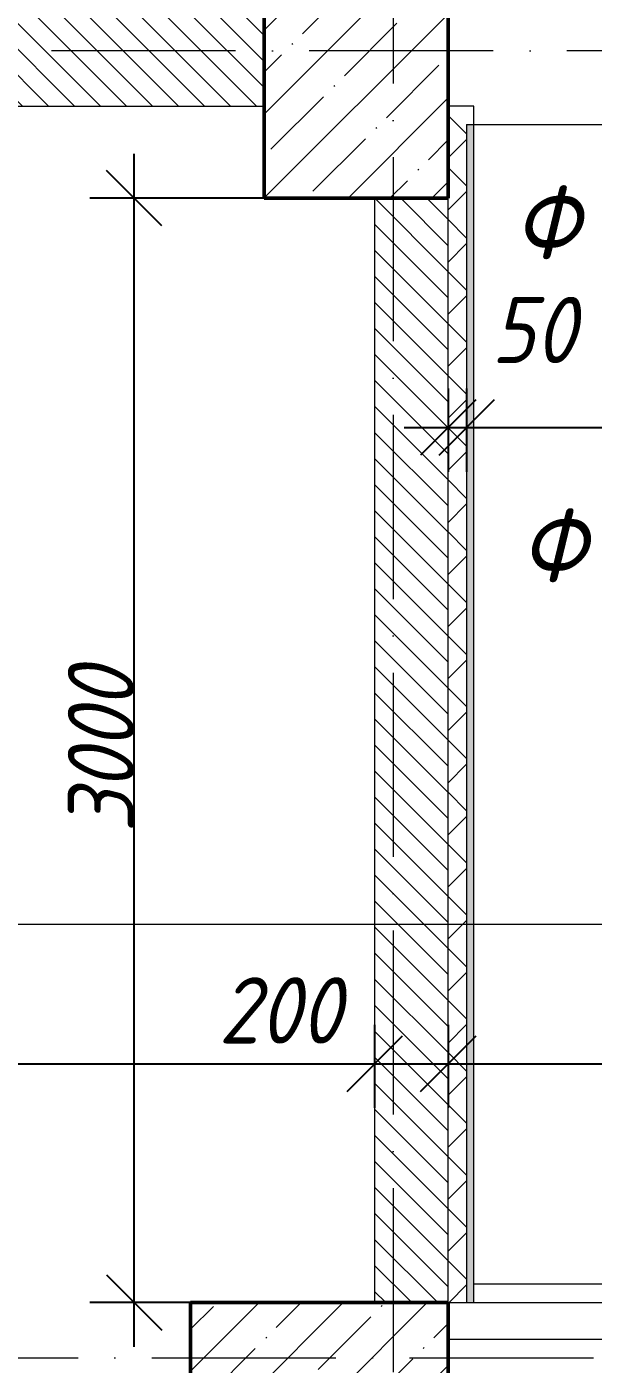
# Model space of a CAD drawing. Header units: millimetres. Extents: x -401725 to 250493, y 305116 to 802890.
# Drawn here: x -86896 to -85357, y 626730 to 630363 of the extents above; entities that cross this region are included whole.
import ezdxf

# ---------------------------------------------------------------- set-up
doc = ezdxf.new("R2010")
doc.units = ezdxf.units.MM
doc.linetypes.add('50_200_ШТРИХ_1Т_ш5_п1_п1_', pattern=[700, 500, -100, 0, -100])
for name, color, linetype, lineweight in [('A-____-____-DIMS', 7, 'Continuous', 9), ('A-FLOR-____-OTLN', 7, 'Continuous', 9), ('A-GENM-____-IDEN', 7, 'Continuous', 9), ('A-WALL-____-MCUT', 7, 'Continuous', 13), ('A-WALL-____-MCUT-1', 7, 'Continuous', 9), ('A-WALL-____-PATT-1', 7, 'Continuous', 9), ('S-COLS-____-MCUT', 7, 'Continuous', 50), ('S-COLS-____-OTLN', 7, 'Continuous', 9), ('S-GRID-____-OTLN-1', 7, '50_200_ШТРИХ_1Т_ш5_п1_п1_', 9)]:
    doc.layers.add(name, color=color, linetype=linetype, lineweight=lineweight)
for name, color, linetype, lineweight, true_color in [('A-WALL-____-MCUT-4', 7, 'Continuous', 13, 0x000000), ('A-WALL-____-PATT-2', 7, 'Continuous', 9, 0x787878), ('A-WALL-____-PATT-3', 9, 'Continuous', 9, 0x808080), ('A-WALL-____-PATT-7', 7, 'Continuous', 9, 0x000000), ('A-WALL-FNSH-MCUT-3', 7, 'Continuous', 9, 0x000000), ('G-____-____-SYMB-2', 7, 'Continuous', 9, 0x000000), ('I-WALL-____-OTLN-2', 7, 'Continuous', 9, 0x000000)]:
    doc.layers.add(name, color=color, linetype=linetype, lineweight=lineweight, true_color=true_color)
doc.styles.add('ISOCPEUR_I_10', font='isocpeui.ttf', dxfattribs={"width": 0.9, "height": 180})
doc.styles.add('ISOCPEUR_I_14', font='isocpeui.ttf', dxfattribs={"width": 0.9, "height": 180})
doc.styles.add('ISOCPEUR_I_2', font='isocpeui.ttf', dxfattribs={"width": 0.85, "height": 2.3})
doc.dimstyles.new('ISO-1_8_0_9К_СРЕДНИЙ_Кладочные_5', dxfattribs={"dimscale": 304.8, "dimtxt": 179.276612, "dimasz": 0.492126, "dimexe": 0.393701, "dimexo": 0, "dimgap": 0, "dimtad": 1, "dimdec": 3, "dimrnd": 0.001, "dimdsep": 46, "dimtxsty": 'ISOCPEUR_I_10', "dimblk1": 'OBLIQUE', "dimblk2": 'OBLIQUE', "dimsah": 1, "dimcen": 0.09, "dimdle": 0.393701, "dimazin": 0, "dimtfac": 1, "dimtdec": 4, "dimtix": 1, "dimtmove": 2, "dimatfit": 3, "dimfxl": 1, "dimtvp": 1, "dimtolj": 1, "dimtzin": 0, "dimarcsym": 2})
doc.dimstyles.new('ISO-1_8_0_9К_СРЕДНИЙ_Кладочные_6', dxfattribs={"dimscale": 304.8, "dimtxt": 179.276612, "dimasz": 0.492126, "dimexe": 0.393701, "dimexo": 0, "dimgap": 0, "dimtad": 1, "dimdec": 3, "dimrnd": 0.001, "dimdsep": 46, "dimtxsty": 'ISOCPEUR_I_14', "dimblk1": 'OBLIQUE', "dimblk2": 'OBLIQUE', "dimsah": 1, "dimcen": 0.09, "dimdle": 0.393701, "dimazin": 0, "dimtfac": 1, "dimtdec": 4, "dimtix": 1, "dimtmove": 0, "dimatfit": 3, "dimfxl": 1, "dimtvp": 1, "dimtolj": 1, "dimtzin": 0, "dimarcsym": 2})
doc.dimstyles.new('ISO-1_8_0_9К_СРЕДНИЙ_Кладочные_8', dxfattribs={"dimscale": 304.8, "dimtxt": 179.276612, "dimasz": 0.492126, "dimexe": 0.393701, "dimexo": 0, "dimgap": 0, "dimtad": 1, "dimdec": 3, "dimrnd": 0.001, "dimdsep": 46, "dimtxsty": 'ISOCPEUR_I_14', "dimblk1": 'OBLIQUE', "dimblk2": 'OBLIQUE', "dimsah": 1, "dimcen": 0.09, "dimdle": 0.393701, "dimazin": 0, "dimtfac": 1, "dimtdec": 4, "dimtix": 1, "dimtmove": 0, "dimatfit": 3, "dimfxl": 1, "dimtvp": 1, "dimtolj": 1, "dimtzin": 0, "dimarcsym": 2})
doc.dimstyles.new('ISO-1_8_0_9К_СРЕДНИЙ_Кладочные_9', dxfattribs={"dimscale": 304.8, "dimtxt": 179.276612, "dimasz": 0.492126, "dimexe": 0.393701, "dimexo": 0, "dimgap": 0, "dimtad": 1, "dimdec": 3, "dimrnd": 0.001, "dimdsep": 46, "dimtxsty": 'ISOCPEUR_I_14', "dimblk1": 'OBLIQUE', "dimblk2": 'OBLIQUE', "dimsah": 1, "dimcen": 0.09, "dimdle": 0.393701, "dimazin": 0, "dimtfac": 1, "dimtdec": 4, "dimtix": 1, "dimtmove": 1, "dimatfit": 3, "dimfxl": 1, "dimtvp": 1, "dimtolj": 1, "dimtzin": 0, "dimarcsym": 2})
pattern_1 = [(135, (-175000.736, 544716.51), (-35.35534, -35.35534), [])]
pattern_2 = [(45, (-175000.74, 544716.51), (-70.71068, 70.71068), []), (135, (-175000.74, 544716.51), (-70.71068, -70.71068), [])]

# ---------------------------------------------------------------- blocks, each defined once
blk = doc.blocks.new('BSC_Колонна _Прямоугольная - 500х500-V53-АР1_Кладочный план 1 этажа в осях 1-64_Ю-ЯЯ')
at = {"layer": 'S-COLS-____-OTLN'}
h = blk.add_hatch(dxfattribs=at)
h.set_pattern_fill('FP_53', color=256, style=0, pattern_type=2)
h.set_pattern_definition([(45, (-89000, -85431.04), (-114.04925, 114.04925), []), (45, (-88885.95, -85431.04), (-114.04925, 114.04925), [201.613, -40.323, 3.353, -36.97])])
h.paths.add_polyline_path([(-250, -250), (250, -250), (250, 250), (-250, 250)], flags=0)
at = {"layer": 'S-COLS-____-MCUT'}
for p, q in [((250, 250), (-250, 250)), ((-250, 250), (-250, -250)), ((250, -250), (250, 250)), ((-250, -250), (250, -250))]:
    blk.add_line(p, q, dxfattribs=at)
blk = doc.blocks.new('BSC_Колонна _Прямоугольная - 500х700-V174-АР1_Кладочный план 1 этажа в осях 1-64_Ю-ЯЯ')
at = {"layer": 'S-COLS-____-OTLN'}
h = blk.add_hatch(dxfattribs=at)
h.set_pattern_fill('FP_179', color=256, style=0, pattern_type=2)
h.set_pattern_definition([(315, (-81931.04, 88900), (114.04925, 114.04925), []), (315, (-81931.04, 88785.95), (114.04925, 114.04925), [201.613, -40.323, 3.353, -36.97])])
h.paths.add_polyline_path([(-250, -350), (250, -350), (250, 350), (-250, 350)], flags=0)
at = {"layer": 'S-COLS-____-MCUT'}
for p, q in [((250, 350), (-250, 350)), ((-250, 350), (-250, -350)), ((250, -350), (250, 350)), ((-250, -350), (250, -350))]:
    blk.add_line(p, q, dxfattribs=at)
blk = doc.blocks.new('_Oblique')
at = {"color": 0, "linetype": 'ByBlock', "lineweight": -2}
blk.add_line((-0.5, -0.5), (0.5, 0.5), dxfattribs=at)
blk = doc.blocks.new('*D12809')
at = {"layer": 'A-____-____-DIMS', "color": 0, "lineweight": -2, "transparency": 16777216}
for p, q in [((-88700.7, 627652.1), (-88700.7, 627426.1)), ((-85950.7, 627652.1), (-85950.7, 627426.1)), ((-88820.7, 627546.1), (-85830.7, 627546.1))]:
    blk.add_line(p, q, dxfattribs=at)
at = {"layer": 'Defpoints', "color": 0, "transparency": 16777216}
for p in [(-88700.7, 627652.1), (-85950.7, 627652.1), (-85950.7, 627546.1)]:
    blk.add_point(p, dxfattribs=at)
at = {"layer": 'A-____-____-DIMS', "color": 0, "lineweight": -2, "transparency": 16777216, "xscale": 150, "yscale": 150, "zscale": 150, "rotation": 180}
blk.add_blockref('_Oblique', (-88700.7, 627546.1), dxfattribs=at)
at = {"layer": 'A-____-____-DIMS', "color": 0, "lineweight": -2, "transparency": 16777216, "xscale": 150, "yscale": 150, "zscale": 150}
blk.add_blockref('_Oblique', (-85950.7, 627546.1), dxfattribs=at)
at = {"layer": 'A-____-____-DIMS', "color": 0, "transparency": 16777216, "insert": (-87325.7, 627637.2), "char_height": 180, "width": 546.104, "attachment_point": 5, "style": 'ISOCPEUR_I_14'}
blk.add_mtext('\\A1;2750', dxfattribs=at)
blk = doc.blocks.new('*D12810')
at = {"layer": 'A-____-____-DIMS', "color": 0, "lineweight": -2, "transparency": 16777216}
for p, q in [((-85950.7, 627652.1), (-85950.7, 627426.1)), ((-85750.7, 627652.1), (-85750.7, 627426.1)), ((-86070.7, 627546.1), (-85630.7, 627546.1))]:
    blk.add_line(p, q, dxfattribs=at)
at = {"layer": 'Defpoints', "color": 0, "transparency": 16777216}
for p in [(-85950.7, 627652.1), (-85750.7, 627652.1), (-85750.7, 627546.1)]:
    blk.add_point(p, dxfattribs=at)
at = {"layer": 'A-____-____-DIMS', "color": 0, "lineweight": -2, "transparency": 16777216, "xscale": 150, "yscale": 150, "zscale": 150, "rotation": 180}
blk.add_blockref('_Oblique', (-85950.7, 627546.1), dxfattribs=at)
at = {"layer": 'A-____-____-DIMS', "color": 0, "lineweight": -2, "transparency": 16777216, "xscale": 150, "yscale": 150, "zscale": 150}
blk.add_blockref('_Oblique', (-85750.7, 627546.1), dxfattribs=at)
at = {"layer": 'A-____-____-DIMS', "color": 0, "transparency": 16777216, "insert": (-86374.9, 627781.2), "char_height": 180, "width": 409.578, "attachment_point": 1, "line_spacing_factor": 1.149209, "style": 'ISOCPEUR_I_10'}
blk.add_mtext('\\A1;200', dxfattribs=at)
blk = doc.blocks.new('*D12811')
at = {"layer": 'A-____-____-DIMS', "color": 0, "lineweight": -2, "transparency": 16777216}
for p, q in [((-85750.7, 627652.1), (-85750.7, 627426.1)), ((-84350.7, 626947.6), (-84350.7, 627666.1)), ((-85870.7, 627546.1), (-84230.7, 627546.1))]:
    blk.add_line(p, q, dxfattribs=at)
at = {"layer": 'Defpoints', "color": 0, "transparency": 16777216}
for p in [(-85750.7, 627652.1), (-84350.7, 627546.1), (-84350.7, 626947.6)]:
    blk.add_point(p, dxfattribs=at)
at = {"layer": 'A-____-____-DIMS', "color": 0, "lineweight": -2, "transparency": 16777216, "xscale": 150, "yscale": 150, "zscale": 150, "rotation": 180}
blk.add_blockref('_Oblique', (-85750.7, 627546.1), dxfattribs=at)
at = {"layer": 'A-____-____-DIMS', "color": 0, "lineweight": -2, "transparency": 16777216, "xscale": 150, "yscale": 150, "zscale": 150}
blk.add_blockref('_Oblique', (-84350.7, 627546.1), dxfattribs=at)
at = {"layer": 'A-____-____-DIMS', "color": 0, "transparency": 16777216, "insert": (-85050.7, 627636.1), "char_height": 180, "width": 521.281, "attachment_point": 5, "style": 'ISOCPEUR_I_14'}
blk.add_mtext('\\A1;1400', dxfattribs=at)
blk = doc.blocks.new('*D12818')
at = {"layer": 'A-____-____-DIMS', "color": 0, "lineweight": -2, "transparency": 16777216}
for p, q in [((-86604.3, 626777.6), (-86604.3, 630017.6)), ((-86250.7, 629897.6), (-86724.3, 629897.6)), ((-86450.7, 626897.6), (-86724.3, 626897.6))]:
    blk.add_line(p, q, dxfattribs=at)
at = {"layer": 'Defpoints', "color": 0, "transparency": 16777216}
for p in [(-86604.3, 629897.6), (-86250.7, 629897.6), (-86450.7, 626897.6)]:
    blk.add_point(p, dxfattribs=at)
at = {"layer": 'A-____-____-DIMS', "color": 0, "lineweight": -2, "transparency": 16777216, "xscale": 150, "yscale": 150, "zscale": 150}
for p, rotation in [((-86604.3, 629897.6), 90), ((-86604.3, 626897.6), 270)]:
    blk.add_blockref('_Oblique', p, dxfattribs=dict(at, rotation=rotation))
at = {"layer": 'A-____-____-DIMS', "color": 0, "transparency": 16777216, "insert": (-86694.3, 628397.6), "char_height": 180, "width": 546.104, "attachment_point": 5, "rotation": 90, "style": 'ISOCPEUR_I_14'}
blk.add_mtext('\\A1;3000', dxfattribs=at)
blk = doc.blocks.new('*D13291')
at = {"layer": 'A-____-____-DIMS', "color": 0, "lineweight": -2, "transparency": 16777216}
for p, q in [((-85750.7, 629380.3), (-85750.7, 629154.2)), ((-85700.7, 629380.3), (-85700.7, 629154.2)), ((-85870.7, 629274.2), (-85580.7, 629274.2))]:
    blk.add_line(p, q, dxfattribs=at)
at = {"layer": 'Defpoints', "color": 0, "transparency": 16777216}
for p in [(-85750.7, 629380.3), (-85700.7, 629380.3), (-85700.7, 629274.2)]:
    blk.add_point(p, dxfattribs=at)
at = {"layer": 'A-____-____-DIMS', "color": 0, "lineweight": -2, "transparency": 16777216, "xscale": 150, "yscale": 150, "zscale": 150, "rotation": 180}
blk.add_blockref('_Oblique', (-85750.7, 629274.2), dxfattribs=at)
at = {"layer": 'A-____-____-DIMS', "color": 0, "lineweight": -2, "transparency": 16777216, "xscale": 150, "yscale": 150, "zscale": 150}
blk.add_blockref('_Oblique', (-85700.7, 629274.2), dxfattribs=at)
at = {"layer": 'A-____-____-DIMS', "color": 0, "transparency": 16777216, "insert": (-85633.9, 629629.4), "char_height": 180, "width": 273.052, "attachment_point": 1, "line_spacing_factor": 1.149209, "style": 'ISOCPEUR_I_14'}
blk.add_mtext('\\A1;50', dxfattribs=at)
blk = doc.blocks.new('*D13292')
at = {"layer": 'A-____-____-DIMS', "color": 0, "lineweight": -2, "transparency": 16777216}
for p, q in [((-85700.7, 629380.3), (-85700.7, 629154.2)), ((-84250.7, 629380.3), (-84250.7, 629154.2)), ((-85820.7, 629274.2), (-84130.7, 629274.2))]:
    blk.add_line(p, q, dxfattribs=at)
at = {"layer": 'Defpoints', "color": 0, "transparency": 16777216}
for p in [(-85700.7, 629380.3), (-84250.7, 629380.3), (-84250.7, 629274.2)]:
    blk.add_point(p, dxfattribs=at)
at = {"layer": 'A-____-____-DIMS', "color": 0, "lineweight": -2, "transparency": 16777216, "xscale": 150, "yscale": 150, "zscale": 150, "rotation": 180}
blk.add_blockref('_Oblique', (-85700.7, 629274.2), dxfattribs=at)
at = {"layer": 'A-____-____-DIMS', "color": 0, "lineweight": -2, "transparency": 16777216, "xscale": 150, "yscale": 150, "zscale": 150}
blk.add_blockref('_Oblique', (-84250.7, 629274.2), dxfattribs=at)
at = {"layer": 'A-____-____-DIMS', "color": 0, "transparency": 16777216, "insert": (-84975.7, 629364.2), "char_height": 180, "width": 521.281, "attachment_point": 5, "style": 'ISOCPEUR_I_14'}
blk.add_mtext('\\A1;1450', dxfattribs=at)

msp = doc.modelspace()

# ---------------------------------------------------------------- hatches: boundary and pattern name
at = {"layer": 'A-WALL-____-PATT-1'}
h = msp.add_hatch(dxfattribs=at)
h.set_pattern_fill('FP_6', color=256, style=0, pattern_type=2)
h.set_pattern_definition(pattern_1)
h.paths.add_polyline_path([(-89100.7357, 630147.5526), (-86250.7357, 630147.5526), (-86250.7357, 630397.5526), (-89169.7357, 630397.5526), (-89169.7357, 630328.5526), (-89175.7357, 630328.5526), (-89175.7357, 630216.5526), (-89169.7357, 630216.5526), (-89169.7357, 630147.5526)], flags=0)
h.paths.add_polyline_path([(-91060.7252, 630147.5526), (-90981.7357, 630147.5526), (-90981.7357, 630216.5526), (-90975.7357, 630216.5526), (-90975.7357, 630328.5526), (-90981.7357, 630328.5526), (-90981.7357, 630397.5526), (-91600.7357, 630397.5526), (-91600.7357, 630147.5526)], flags=0)
at = {"layer": 'A-WALL-____-PATT-2'}
h = msp.add_hatch(dxfattribs=at)
h.set_pattern_fill('FP_1', color=256, style=0, pattern_type=2)
h.set_pattern_definition(pattern_2)
h.paths.add_polyline_path([(-85700.7357, 626897.5526), (-85700.7357, 630147.5526), (-85750.7357, 630147.5526), (-85750.7357, 626897.5526)], flags=0)
h = msp.add_hatch(dxfattribs=at)
h.set_pattern_fill('FP_1', color=256, style=0, pattern_type=2)
h.set_pattern_definition(pattern_2)
h.paths.add_polyline_path([(-84250.7357, 630097.5526), (-84250.7357, 630147.5526), (-84275.7357, 630147.5526), (-84275.7357, 630141.5526), (-84350.7357, 630141.5526), (-84350.7357, 630097.5526), (-84270.7357, 630097.5526)], flags=0)
h.paths.add_polyline_path([(-85700.7357, 630097.5526), (-85680.7357, 630097.5526), (-85680.7357, 630147.5526), (-85700.7357, 630147.5526)], flags=0)
at = {"layer": 'A-WALL-____-PATT-3'}
h = msp.add_hatch(dxfattribs=at)
h.set_pattern_fill('FP_6', color=256, style=0, pattern_type=2)
h.set_pattern_definition(pattern_1)
h.paths.add_polyline_path([(-85950.7357, 626897.5526), (-85750.7357, 626897.5526), (-85750.7357, 629897.5526), (-85950.7357, 629897.5526), (-85950.7357, 627773.231)], flags=0)
at = {"layer": 'A-WALL-____-PATT-7'}
h = msp.add_hatch(dxfattribs=at)
h.set_pattern_fill('FP_187', color=256, style=0, pattern_type=2)
h.set_pattern_definition([(0, (-175000.736, 544716.51), (81.28, 20.32), [3.353, -57.607, 3.353, -57.607, -325.12]), (0, (-175000.736, 544716.51), (81.28, 20.32), [-121.92, 3.353, -118.567, 3.353, -57.607, -142.24]), (0, (-175000.736, 544716.51), (81.28, 20.32), [-304.8, 3.353, -37.287, 3.353, -98.247]), (120, (-174970.256, 544726.67), (-58.2376362, 60.2305448), [3.353, -57.607, 3.353, -57.607, -325.12]), (120, (-174970.256, 544726.67), (-58.2376362, 60.2305448), [-121.92, 3.353, -118.567, 3.353, -57.607, -142.24]), (120, (-174970.256, 544726.67), (-58.2376362, 60.2305448), [-304.8, 3.353, -37.287, 3.353, -98.247]), (240, (-174960.096, 544767.31), (-23.0423638, -80.5505448), [3.353, -57.607, 3.353, -57.607, -325.12]), (240, (-174960.096, 544767.31), (-23.0423638, -80.5505448), [-121.92, 3.353, -118.567, 3.353, -57.607, -142.24]), (240, (-174960.096, 544767.31), (-23.0423638, -80.5505448), [-304.8, 3.353, -37.287, 3.353, -98.247])])
h.paths.add_polyline_path([(-85700.7357, 626897.5526), (-85680.7357, 626897.5526), (-85680.7357, 630097.5526), (-85700.7357, 630097.5526), (-85700.7357, 627773.231)], flags=0)

# ---------------------------------------------------------------- linework, layer by layer
at = {"layer": 'A-FLOR-____-OTLN'}
for p, q in [((-85680.7357, 630097.5526), (-84350.7357, 630097.5526)), ((-84350.7357, 626947.5526), (-85680.7357, 626947.5526))]:
    msp.add_line(p, q, dxfattribs=at)
at = {"layer": 'A-WALL-____-MCUT'}
for p, q in [((-85700.7357, 630147.5526), (-85750.7357, 630147.5526)), ((-85700.7357, 630097.5526), (-85700.7357, 626897.5526)), ((-85700.7357, 630097.5526), (-85680.7357, 630097.5526)), ((-85750.7357, 626897.5526), (-85700.7357, 626897.5526))]:
    msp.add_line(p, q, dxfattribs=at)
at = {"layer": 'A-WALL-____-MCUT-1'}
msp.add_line((-89100.7357, 630147.5526), (-86250.7357, 630147.5526), dxfattribs=at)
at = {"layer": 'A-WALL-____-MCUT-4'}
for p, q in [((-85950.7357, 629897.5526), (-85950.7357, 626897.5526)), ((-85750.7357, 626897.5526), (-85750.7357, 629897.5526))]:
    msp.add_line(p, q, dxfattribs=at)
at = {"layer": 'A-WALL-FNSH-MCUT-3'}
for p, q in [((-85680.7357, 630147.5526), (-85700.7357, 630147.5526)), ((-85680.7357, 626897.5526), (-85680.7357, 630147.5526)), ((-85700.7357, 626897.5526), (-85680.7357, 626897.5526))]:
    msp.add_line(p, q, dxfattribs=at)
at = {"layer": 'G-____-____-SYMB-2'}
msp.add_line((-180262.5176, 627925.5632), (-70620.9903, 627925.5632), dxfattribs=at)
at = {"layer": 'I-WALL-____-OTLN-2'}
for p, q in [((-85680.7357, 626897.5526), (-84350.7357, 626897.5526)), ((-84350.7357, 626797.5526), (-85750.7357, 626797.5526))]:
    msp.add_line(p, q, dxfattribs=at)
at = {"layer": 'S-GRID-____-OTLN-1'}
for p, q in [((-85900.7357, 635609.362), (-85900.7357, 584985.5274)), ((-70926.3291, 630297.5526), (-179669.5059, 630297.5526)), ((-179669.5059, 626747.5526), (-70926.3291, 626747.5526))]:
    msp.add_line(p, q, dxfattribs=at)

# ---------------------------------------------------------------- block references
at = {"layer": 'S-COLS-____-OTLN'}
msp.add_blockref('BSC_Колонна _Прямоугольная - 500х500-V53-АР1_Кладочный план 1 этажа в осях 1-64_Ю-ЯЯ', (-86000.7357, 630147.5526), dxfattribs=at)
at = {"layer": 'S-COLS-____-OTLN', "rotation": 89.9999999999999}
msp.add_blockref('BSC_Колонна _Прямоугольная - 500х700-V174-АР1_Кладочный план 1 этажа в осях 1-64_Ю-ЯЯ', (-86100.7357, 626647.5526), dxfattribs=at)

# ---------------------------------------------------------------- texts
at = {"layer": 'A-GENM-____-IDEN', "char_height": 200, "width": 230.886, "attachment_point": 1, "style": 'ISOCPEUR_I_2'}
for insert in [(-85574.3067, 629931.5829), (-85556.3067, 629053.9771)]:
    msp.add_mtext('\\fISOCPEUR|b0|i1|c204|p34|;\\W.9;Ф', dxfattribs=dict(at, insert=insert))

# ---------------------------------------------------------------- dimensions: what is measured, and where the dimension line sits
at = {"layer": 'A-____-____-DIMS'}
dim = msp.add_linear_dim(base=(-86604.2727, 629897.5526), p1=(-86450.7357, 626897.5526), p2=(-86250.7357, 629897.5526), angle=90, dimstyle='ISO-1_8_0_9К_СРЕДНИЙ_Кладочные_6', override={"dimpost": '<>', "dimfxl": 3006.659276}, dxfattribs=at)
dim.commit()
dim.dimension.update_dxf_attribs({"geometry": '*D12818', "text_midpoint": (-86694.2727, 628397.5526)})
for base, p1, p2, dimstyle, override, picture, middle in [((-85700.7357, 629274.207), (-85750.7357, 629380.273), (-85700.7357, 629380.273), 'ISO-1_8_0_9К_СРЕДНИЙ_Кладочные_9', {"dimpost": '<>', "dimfxl": 50}, '*D13291', (-85497.377, 629389.3691)), ((-85750.7357, 627546.0822), (-85950.7357, 627652.1483), (-85750.7357, 627652.1483), 'ISO-1_8_0_9К_СРЕДНИЙ_Кладочные_5', {"dimpost": '<>', "dimfxl": 200}, '*D12810', (-86170.07, 627661.2443))]:
    dim = msp.add_linear_dim(base=base, p1=p1, p2=p2, dimstyle=dimstyle, override=override, dxfattribs=at)
    dim.commit()
    dim.dimension.update_dxf_attribs({"geometry": picture, "text_midpoint": middle, "dimtype": 160})
for base, p1, p2, dimstyle, override, picture, middle in [((-84250.7357, 629274.207), (-85700.7357, 629380.273), (-84250.7357, 629380.273), 'ISO-1_8_0_9К_СРЕДНИЙ_Кладочные_8', {"dimpost": '<>', "dimfxl": 1450}, '*D13292', (-84975.7357, 629364.207)), ((-85950.7357, 627546.0822), (-88700.7357, 627652.1483), (-85950.7357, 627652.1483), 'ISO-1_8_0_9К_СРЕДНИЙ_Кладочные_6', {"dimpost": '<>', "dimfxl": 2750}, '*D12809', (-87325.7357, 627637.2413)), ((-84350.7357, 627546.0822), (-85750.7357, 627652.1483), (-84350.7357, 626947.5526), 'ISO-1_8_0_9К_СРЕДНИЙ_Кладочные_6', {"dimpost": '<>', "dimfxl": 1567.308224}, '*D12811', (-85050.7357, 627636.0822))]:
    dim = msp.add_linear_dim(base=base, p1=p1, p2=p2, dimstyle=dimstyle, override=override, dxfattribs=at)
    dim.commit()
    dim.dimension.update_dxf_attribs({"geometry": picture, "text_midpoint": middle})

doc.saveas('drawing.dxf')
